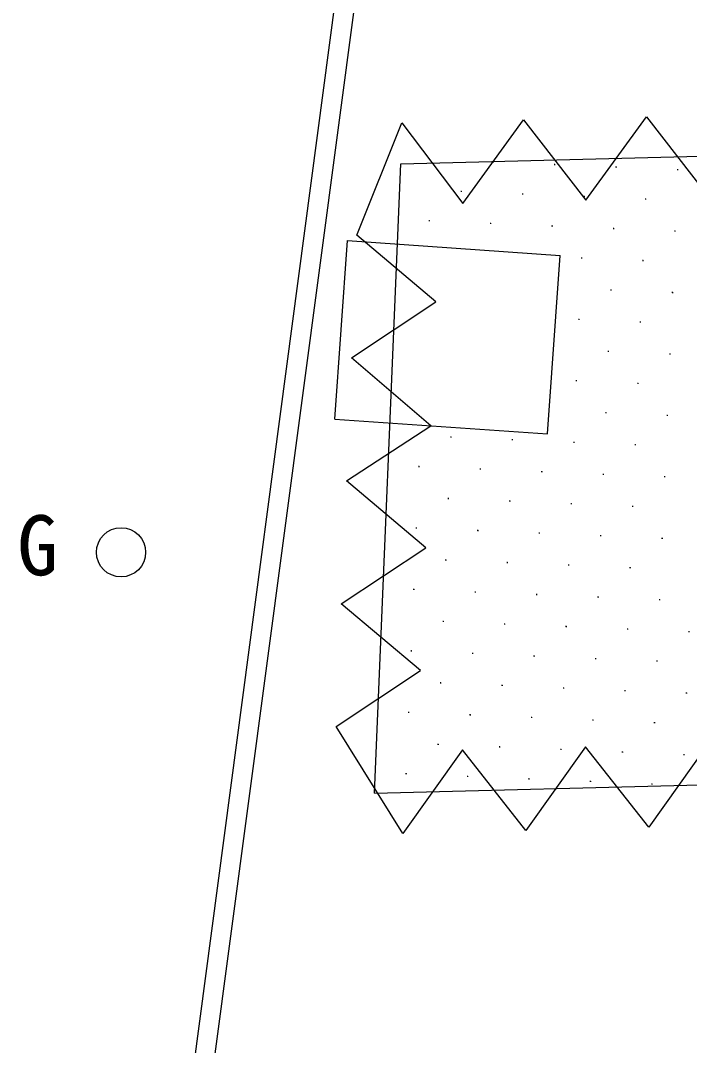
# Model space of a CAD drawing. Units: millimetres, scale not verified. Extents: x -100125 to 100125, y -69250 to 69250.
# Drawn here: x -40303 to -36224, y -12958 to -6708 of the extents above; entities that cross this region are included whole.
import ezdxf
from ezdxf.enums import TextEntityAlignment as Align

# ---------------------------------------------------------------- set-up
doc = ezdxf.new("R2010")
doc.units = ezdxf.units.MM
doc.header["$LTSCALE"] = 250
doc.layers.add('1-0_計画', color=3, linetype='Continuous')
doc.layers.add('1-1_現況白抜', color=2, linetype='Continuous')
doc.styles.add('ＭＳ ゴシック', font='')
doc.styles.get('ＭＳ ゴシック').set_extended_font_data('MS Gothic')

msp = doc.modelspace()

# ---------------------------------------------------------------- linework, layer by layer
at = {"layer": '1-0_計画'}
for p, q in [((-40116.8, -19628.5), (-38010.4, -3787.3)), ((-39956.5, -19333.9), (-37890.4, -3794.9))]:
    msp.add_line(p, q, dxfattribs=at)
at = {"layer": '1-1_現況白抜'}
for p, q in [((-37984.9, -7582.4), (-33587.2, -7470)), ((-38145.2, -11419.7), (-37984.9, -7582.4)), ((-37418.9, -7570.5), (-37423.9, -7570.5)), ((-37421.4, -7568), (-37421.4, -7573)), ((-37044.3, -7586.2), (-37049.3, -7586.2)), ((-37046.8, -7583.7), (-37046.8, -7588.7)), ((-36669.6, -7601.8), (-36674.6, -7601.8)), ((-36672.1, -7599.3), (-36672.1, -7604.3)), ((-36294.9, -7617.5), (-36299.9, -7617.5)), ((-36297.4, -7615), (-36297.4, -7620)), ((-37614.1, -7750), (-37619.1, -7750)), ((-37616.6, -7747.5), (-37616.6, -7752.5)), ((-37239.4, -7765.7), (-37244.4, -7765.7)), ((-37241.9, -7763.2), (-37241.9, -7768.2)), ((-36864.7, -7781.3), (-36869.7, -7781.3)), ((-36867.2, -7778.8), (-36867.2, -7783.8)), ((-36490.1, -7797), (-36495.1, -7797)), ((-36492.6, -7794.5), (-36492.6, -7799.5)), ((-37809.2, -7929.5), (-37814.2, -7929.5)), ((-37811.7, -7927), (-37811.7, -7932)), ((-37434.6, -7945.2), (-37439.6, -7945.2)), ((-37437.1, -7942.7), (-37437.1, -7947.7)), ((-37059.9, -7960.8), (-37064.9, -7960.8)), ((-37062.4, -7958.3), (-37062.4, -7963.3)), ((-36685.2, -7976.5), (-36690.2, -7976.5)), ((-36687.7, -7974), (-36687.7, -7979)), ((-36310.6, -7992.1), (-36315.6, -7992.1)), ((-36313.1, -7989.6), (-36313.1, -7994.6)), ((-37089.3, -9229.1), (-37012.7, -8140)), ((-36880.4, -8156), (-36885.4, -8156)), ((-36882.9, -8153.5), (-36882.9, -8158.5)), ((-36505.7, -8171.7), (-36510.7, -8171.7)), ((-36508.2, -8169.2), (-36508.2, -8174.2)), ((-36700.9, -8351.2), (-36705.9, -8351.2)), ((-36703.4, -8348.7), (-36703.4, -8353.7)), ((-36326.2, -8366.8), (-36331.2, -8366.8)), ((-36328.7, -8364.3), (-36328.7, -8369.3)), ((-36896, -8530.7), (-36901, -8530.7)), ((-36898.5, -8528.2), (-36898.5, -8533.2)), ((-36521.4, -8546.3), (-36526.4, -8546.3)), ((-36523.9, -8543.8), (-36523.9, -8548.8)), ((-36716.5, -8725.8), (-36721.5, -8725.8)), ((-36719, -8723.3), (-36719, -8728.3)), ((-36341.9, -8741.5), (-36346.9, -8741.5)), ((-36344.4, -8739), (-36344.4, -8744)), ((-36911.7, -8905.4), (-36916.7, -8905.4)), ((-36914.2, -8902.9), (-36914.2, -8907.9)), ((-36537, -8921), (-36542, -8921)), ((-36539.5, -8918.5), (-36539.5, -8923.5)), ((-36732.2, -9100.5), (-36737.2, -9100.5)), ((-36734.7, -9098), (-36734.7, -9103)), ((-36357.5, -9116.2), (-36362.5, -9116.2)), ((-36360, -9113.7), (-36360, -9118.7)), ((-38386.1, -9137.8), (-37089.3, -9229.1)), ((-37676.7, -9248.7), (-37681.7, -9248.7)), ((-37679.2, -9246.2), (-37679.2, -9251.2)), ((-37302, -9264.4), (-37307, -9264.4)), ((-37304.5, -9261.9), (-37304.5, -9266.9)), ((-36927.3, -9280), (-36932.3, -9280)), ((-36929.8, -9277.5), (-36929.8, -9282.5)), ((-36552.7, -9295.7), (-36557.7, -9295.7)), ((-36555.2, -9293.2), (-36555.2, -9298.2)), ((-37871.8, -9428.2), (-37876.8, -9428.2)), ((-37874.3, -9425.7), (-37874.3, -9430.7)), ((-37497.2, -9443.9), (-37502.2, -9443.9)), ((-37499.7, -9441.4), (-37499.7, -9446.4)), ((-37122.5, -9459.5), (-37127.5, -9459.5)), ((-37125, -9457), (-37125, -9462)), ((-36747.8, -9475.2), (-36752.8, -9475.2)), ((-36750.3, -9472.7), (-36750.3, -9477.7)), ((-36373.2, -9490.8), (-36378.2, -9490.8)), ((-36375.7, -9488.3), (-36375.7, -9493.3)), ((-37692.3, -9623.4), (-37697.3, -9623.4)), ((-37694.8, -9620.9), (-37694.8, -9625.9)), ((-37317.7, -9639.1), (-37322.7, -9639.1)), ((-37320.2, -9636.6), (-37320.2, -9641.6)), ((-36943, -9654.7), (-36948, -9654.7)), ((-36945.5, -9652.2), (-36945.5, -9657.2)), ((-36568.3, -9670.3), (-36573.3, -9670.3)), ((-36570.8, -9667.8), (-36570.8, -9672.8)), ((-37887.5, -9802.9), (-37892.5, -9802.9)), ((-37890, -9800.4), (-37890, -9805.4)), ((-37512.8, -9818.6), (-37517.8, -9818.6)), ((-37515.3, -9816.1), (-37515.3, -9821.1)), ((-37138.1, -9834.2), (-37143.1, -9834.2)), ((-37140.6, -9831.7), (-37140.6, -9836.7)), ((-36763.5, -9849.9), (-36768.5, -9849.9)), ((-36766, -9847.4), (-36766, -9852.4)), ((-36388.8, -9865.5), (-36393.8, -9865.5)), ((-36391.3, -9863), (-36391.3, -9868)), ((-37708, -9998.1), (-37713, -9998.1)), ((-37710.5, -9995.6), (-37710.5, -10000.6)), ((-37333.3, -10013.7), (-37338.3, -10013.7)), ((-37335.8, -10011.2), (-37335.8, -10016.2)), ((-36958.6, -10029.4), (-36963.6, -10029.4)), ((-36961.1, -10026.9), (-36961.1, -10031.9)), ((-36584, -10045), (-36589, -10045)), ((-36586.5, -10042.5), (-36586.5, -10047.5)), ((-37903.1, -10177.6), (-37908.1, -10177.6)), ((-37905.6, -10175.1), (-37905.6, -10180.1)), ((-37528.5, -10193.2), (-37533.5, -10193.2)), ((-37531, -10190.7), (-37531, -10195.7)), ((-37153.8, -10208.9), (-37158.8, -10208.9)), ((-37156.3, -10206.4), (-37156.3, -10211.4)), ((-36779.1, -10224.5), (-36784.1, -10224.5)), ((-36781.6, -10222), (-36781.6, -10227)), ((-36404.4, -10240.2), (-36409.4, -10240.2)), ((-36406.9, -10237.7), (-36406.9, -10242.7)), ((-37723.6, -10372.7), (-37728.6, -10372.7)), ((-37726.1, -10370.2), (-37726.1, -10375.2)), ((-37349, -10388.4), (-37354, -10388.4)), ((-37351.5, -10385.9), (-37351.5, -10390.9)), ((-36974.3, -10404), (-36979.3, -10404)), ((-36976.8, -10401.5), (-36976.8, -10406.5)), ((-36599.6, -10419.7), (-36604.6, -10419.7)), ((-36602.1, -10417.2), (-36602.1, -10422.2)), ((-36224.9, -10435.3), (-36229.9, -10435.3)), ((-36227.4, -10432.8), (-36227.4, -10437.8)), ((-37918.8, -10552.3), (-37923.8, -10552.3)), ((-37921.3, -10549.8), (-37921.3, -10554.8)), ((-37544.1, -10567.9), (-37549.1, -10567.9)), ((-37546.6, -10565.4), (-37546.6, -10570.4)), ((-37169.4, -10583.6), (-37174.4, -10583.6)), ((-37171.9, -10581.1), (-37171.9, -10586.1)), ((-36794.8, -10599.2), (-36799.8, -10599.2)), ((-36797.3, -10596.7), (-36797.3, -10601.7)), ((-36420.1, -10614.9), (-36425.1, -10614.9)), ((-36422.6, -10612.4), (-36422.6, -10617.4)), ((-37739.3, -10747.4), (-37744.3, -10747.4)), ((-37741.8, -10744.9), (-37741.8, -10749.9)), ((-37364.6, -10763.1), (-37369.6, -10763.1)), ((-37367.1, -10760.6), (-37367.1, -10765.6)), ((-36989.9, -10778.7), (-36994.9, -10778.7)), ((-36992.4, -10776.2), (-36992.4, -10781.2)), ((-36615.3, -10794.4), (-36620.3, -10794.4)), ((-36617.8, -10791.9), (-36617.8, -10796.9)), ((-36240.6, -10810), (-36245.6, -10810)), ((-36243.1, -10807.5), (-36243.1, -10812.5)), ((-37934.4, -10926.9), (-37939.4, -10926.9)), ((-37936.9, -10924.4), (-37936.9, -10929.4)), ((-37559.8, -10942.6), (-37564.8, -10942.6)), ((-37562.3, -10940.1), (-37562.3, -10945.1)), ((-37185.1, -10958.2), (-37190.1, -10958.2)), ((-37187.6, -10955.7), (-37187.6, -10960.7)), ((-36810.4, -10973.9), (-36815.4, -10973.9)), ((-36812.9, -10971.4), (-36812.9, -10976.4)), ((-36435.7, -10989.5), (-36440.7, -10989.5)), ((-36438.2, -10987), (-36438.2, -10992)), ((-37754.9, -11122.1), (-37759.9, -11122.1)), ((-37757.4, -11119.6), (-37757.4, -11124.6)), ((-37380.3, -11137.7), (-37385.3, -11137.7)), ((-37382.8, -11135.2), (-37382.8, -11140.2)), ((-37005.6, -11153.4), (-37010.6, -11153.4)), ((-37008.1, -11150.9), (-37008.1, -11155.9)), ((-36630.9, -11169), (-36635.9, -11169)), ((-36633.4, -11166.5), (-36633.4, -11171.5)), ((-36256.2, -11184.7), (-36261.2, -11184.7)), ((-36258.7, -11182.2), (-36258.7, -11187.2)), ((-38145.2, -11419.7), (-30101.6, -11214.2)), ((-37950.1, -11301.6), (-37955.1, -11301.6)), ((-37952.6, -11299.1), (-37952.6, -11304.1)), ((-37575.4, -11317.3), (-37580.4, -11317.3)), ((-37577.9, -11314.8), (-37577.9, -11319.8)), ((-37200.7, -11332.9), (-37205.7, -11332.9)), ((-37203.2, -11330.4), (-37203.2, -11335.4)), ((-36826.1, -11348.6), (-36831.1, -11348.6)), ((-36828.6, -11346.1), (-36828.6, -11351.1)), ((-36451.4, -11364.2), (-36456.4, -11364.2)), ((-36453.9, -11361.7), (-36453.9, -11366.7))]:
    msp.add_line(p, q, dxfattribs=at)
for points in [[(-37977.3, -7332.1), (-37605.4, -7822.7), (-37236.5, -7313.1), (-36855.6, -7803.6), (-36486.7, -7294), (-36105.8, -7784.4), (-35736.9, -7274.8), (-35356, -7765.3), (-34987.1, -7255.7), (-34606.1, -7746.1), (-34237.2, -7236.5), (-33846.6, -7726.7), (-33477.7, -7217.1), (-33096.8, -7707.5), (-32727.9, -7198), (-32347, -7688.4), (-31978, -7178.8), (-31597.2, -7669.2), (-31228.2, -7159.6), (-30847.3, -7650.1), (-30478.4, -7140.5)], [(-37769.8, -8423.2), (-38253.2, -8015.6), (-37977.3, -7332.1)], [(-38386.1, -9137.8), (-38309.5, -8048.7), (-37012.7, -8140)], [(-36109.3, -11117.6), (-36471.5, -11627), (-36859, -11136.8), (-37221.2, -11646.2), (-37608.8, -11155.9), (-37972.5, -11665.4), (-38378.5, -11013.8), (-37863.7, -10671.9), (-38347.1, -10264.3), (-37832.4, -9922.4), (-38315.8, -9514.7), (-37801.4, -9179), (-38284.5, -8765.1), (-37769.8, -8423.2)]]:
    msp.add_lwpolyline(points, dxfattribs=at)
msp.add_circle((-39690, -9950.6), 150, dxfattribs=at)
for radius, start, end in [(9971.4, 106.86417, 168.88467), (9896.4, 106.86418, 169.02253), (9771.4, 106.86415, 169.64935)]:
    msp.add_arc((-29875, -21629.8), radius, start, end, dxfattribs=at)

# ---------------------------------------------------------------- texts
at = {"layer": '1-1_現況白抜', "color": 7, "style": 'ＭＳ ゴシック'}
msp.add_text('G', height=366.6, dxfattribs=at).set_placement((-40323.6, -10200.6), align=Align.BOTTOM_LEFT)

doc.saveas('drawing.dxf')
